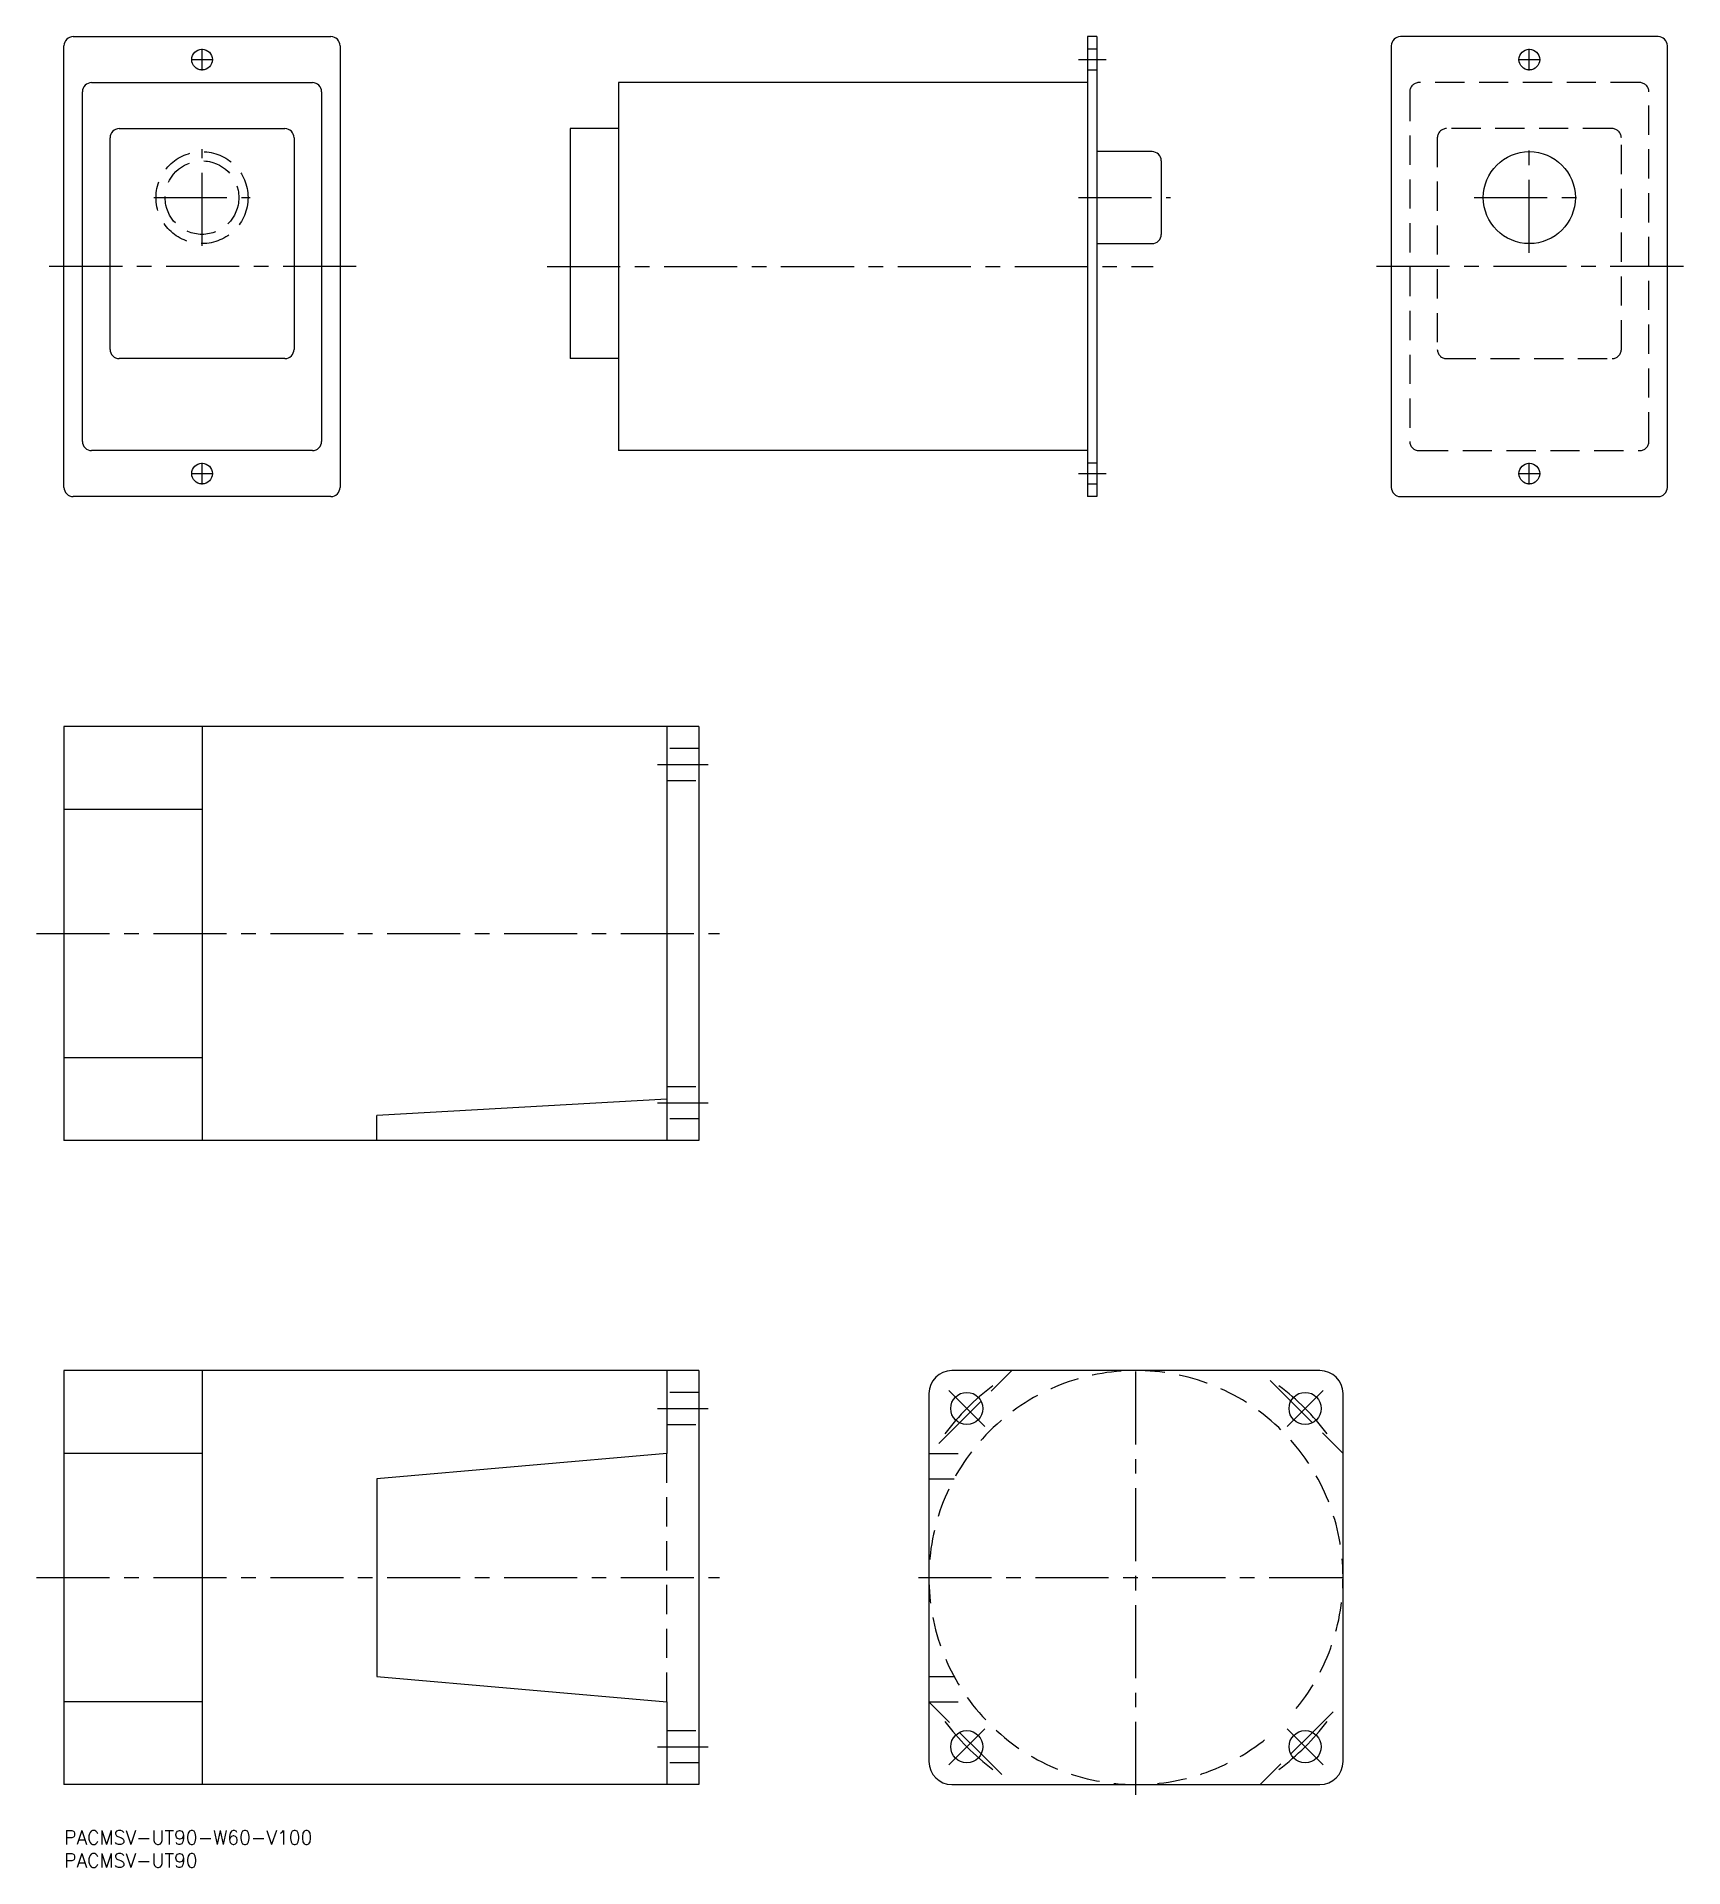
# Model space of a CAD drawing. Extents: x -6 to 352, y -8 to 390.
import ezdxf

# ---------------------------------------------------------------- set-up
doc = ezdxf.new("R2010")
doc.units = 0
doc.header["$LTSCALE"] = 0.5
doc.linetypes.add('CENTER', pattern=[50.8, 31.75, -6.35, 6.35, -6.35])
doc.linetypes.add('DASHED', pattern=[19.05, 12.7, -6.35])
for name, color, linetype in [('MSM_CENTER', 1, 'CENTER'), ('MSM_CONTINUOUS', 7, 'CONTINUOUS'), ('MSM_DASHED', 4, 'DASHED'), ('MSM_PART_NUMBER', 7, 'CONTINUOUS')]:
    doc.layers.add(name, color=color, linetype=linetype)
doc.styles.get("Standard").update_dxf_attribs({"font": 'txt.shx', "height": 3, "bigfont": 'bigfont.shx'})

msp = doc.modelspace()

# ---------------------------------------------------------------- linework, layer by layer
at = {"layer": 'MSM_CENTER'}
for p, q in [((30, 382.64), (30, 387.36)), ((318.5, 382.64), (318.5, 387.36)), ((27.64, 385), (32.36, 385)), ((220.5, 385), (226.5, 385)), ((316.14, 385), (320.86, 385)), ((318.5, 343), (318.5, 367)), ((30, 344.5), (30, 365.5)), ((19.5, 355), (40.5, 355)), ((220.5, 355), (240.5, 355)), ((306.5, 355), (330.5, 355)), ((63.48, 340), (-3.35, 340)), ((105.04, 340), (236.71, 340)), ((351.98, 340), (285.15, 340)), ((27.64, 295), (32.36, 295)), ((30, 292.64), (30, 297.36)), ((220.5, 295), (226.5, 295)), ((316.14, 295), (320.86, 295)), ((318.5, 292.64), (318.5, 297.36)), ((129, 231.77), (140, 231.77)), ((-5.95, 195), (142.46, 195)), ((129, 158.23), (140, 158.23)), ((233, 7.75), (233, 102.25)), ((200.13, 87.87), (192.33, 95.67)), ((265.87, 87.87), (273.67, 95.67)), ((129, 91.77), (140, 91.77)), ((-5.95, 55), (142.46, 55)), ((185.75, 55), (280.25, 55)), ((200.13, 22.13), (192.33, 14.33)), ((265.87, 22.13), (273.67, 14.33)), ((129, 18.23), (140, 18.23))]:
    msp.add_line(p, q, dxfattribs=at)
for start, end in [(126.7095, 143.051), (36.949, 53.2905), (216.949, 233.2905), (306.7095, 323.051)]:
    msp.add_arc((233, 55), 52, start, end, dxfattribs=at)
at = {"layer": 'MSM_CONTINUOUS'}
for p, q in [((0, 292), (0, 388)), ((2, 390), (58, 390)), ((60, 388), (60, 292)), ((224.5, 390), (222.5, 390)), ((222.5, 390), (222.5, 290)), ((224.5, 390), (224.5, 290)), ((288.5, 388), (288.5, 292)), ((346.5, 390), (290.5, 390)), ((348.5, 292), (348.5, 388)), ((6, 380), (54, 380)), ((120.5, 380), (120.5, 300)), ((222.5, 380), (120.5, 380)), ((4, 302), (4, 378)), ((56, 378), (56, 302)), ((10, 322), (10, 368)), ((12, 370), (48, 370)), ((50, 368), (50, 322)), ((110, 370), (110, 368)), ((120.5, 370), (110, 370)), ((110, 370), (110, 320)), ((236.5, 365), (224.5, 365)), ((238.5, 363), (238.5, 347)), ((224.5, 345), (236.5, 345)), ((48, 320), (12, 320)), ((120.5, 320), (110, 320)), ((54, 300), (6, 300)), ((222.5, 300), (120.5, 300)), ((58, 290), (2, 290)), ((224.5, 290), (222.5, 290)), ((290.5, 290), (346.5, 290)), ((0, 240), (0, 150)), ((138, 240), (0, 240)), ((30, 240), (30, 150)), ((131, 240), (131, 150)), ((138, 240), (138, 150)), ((30, 222), (0, 222)), ((30, 168), (0, 168)), ((131, 159), (68, 155.46)), ((68, 150), (68, 155.46)), ((138, 150), (0, 150)), ((0, 100), (0, 10)), ((138, 100), (0, 100)), ((30, 100), (30, 10)), ((131, 100), (131, 82)), ((138, 100), (138, 10)), ((273, 100), (193, 100)), ((188, 95), (188, 15)), ((199.35, 93.35), (194.65, 88.65)), ((271.35, 88.65), (266.65, 93.35)), ((278, 15), (278, 95)), ((30, 82), (0, 82)), ((131, 82), (68, 76.49)), ((68, 76.49), (68, 33.51)), ((68, 33.51), (131, 28)), ((30, 28), (0, 28)), ((131, 28), (131, 10)), ((194.65, 21.35), (199.35, 16.65)), ((266.65, 16.65), (271.35, 21.35)), ((138, 10), (0, 10)), ((193, 10), (273, 10))]:
    msp.add_line(p, q, dxfattribs=at)
for centre, radius in [((30, 385), 2.25), ((318.5, 385), 2.25), ((318.5, 355), 10), ((30, 295), 2.25), ((318.5, 295), 2.25), ((196.23, 91.77), 3.5), ((269.77, 91.77), 3.5), ((196.23, 18.23), 3.5), ((269.77, 18.23), 3.5)]:
    msp.add_circle(centre, radius, dxfattribs=at)
for centre, radius, start, end in [((2, 388), 2, 90, 180), ((58, 388), 2, 0, 90), ((290.5, 388), 2, 90, 180), ((346.5, 388), 2, 0, 90), ((6, 378), 2, 90, 180), ((54, 378), 2, 0, 90), ((12, 368), 2, 90, 180), ((48, 368), 2, 0, 90), ((236.5, 363), 2, 0, 90), ((236.5, 347), 2, 270, 0), ((12, 322), 2, 180, 270), ((48, 322), 2, 270, 0), ((6, 302), 2, 180, 270), ((54, 302), 2, 270, 0), ((2, 292), 2, 180, 270), ((58, 292), 2, 270, 0), ((290.5, 292), 2, 180, 270), ((346.5, 292), 2, 270, 0), ((193, 95), 5, 90, 180), ((273, 95), 5, 0, 90), ((193, 15), 5, 180, 270), ((273, 15), 5, 270, 0)]:
    msp.add_arc(centre, radius, start, end, dxfattribs=at)
at = {"layer": 'MSM_DASHED'}
for p, q in [((224.5, 387.25), (222.5, 387.25)), ((222.5, 382.75), (224.5, 382.75)), ((342.5, 380), (294.5, 380)), ((292.5, 378), (292.5, 302)), ((344.5, 302), (344.5, 378)), ((298.5, 368), (298.5, 322)), ((336.5, 370), (300.5, 370)), ((338.5, 322), (338.5, 368)), ((300.5, 320), (336.5, 320)), ((294.5, 300), (342.5, 300)), ((224.5, 297.25), (222.5, 297.25)), ((222.5, 292.75), (224.5, 292.75)), ((138, 235.27), (131, 235.27)), ((131, 228.27), (138, 228.27)), ((131, 161.73), (138, 161.73)), ((138, 154.73), (131, 154.73)), ((206, 100), (199.35, 93.35)), ((266.65, 93.35), (260, 100)), ((138, 95.27), (131, 95.27)), ((131, 88.27), (138, 88.27)), ((194.65, 88.65), (188, 82)), ((278, 82), (271.35, 88.65)), ((131, 28), (131, 82)), ((188, 82), (197, 82)), ((188, 76.49), (193.46, 76.49)), ((188, 33.51), (193.46, 33.51)), ((188, 28), (197, 28)), ((188, 28), (194.65, 21.35)), ((271.35, 21.35), (278, 28)), ((131, 21.73), (138, 21.73)), ((199.35, 16.65), (206, 10)), ((260, 10), (266.65, 16.65)), ((138, 14.73), (131, 14.73))]:
    msp.add_line(p, q, dxfattribs=at)
for radius in [10, 8]:
    msp.add_circle((30, 355), radius, dxfattribs=at)
for centre, radius, start, end in [((294.5, 378), 2, 90, 180), ((342.5, 378), 2, 0, 90), ((300.5, 368), 2, 90, 180), ((336.5, 368), 2, 0, 90), ((300.5, 322), 2, 180, 270), ((336.5, 322), 2, 270, 0), ((294.5, 302), 2, 180, 270), ((342.5, 302), 2, 270, 0), ((233, 55), 45, 320.7116, 309.2884)]:
    msp.add_arc(centre, radius, start, end, dxfattribs=at)

# ---------------------------------------------------------------- texts
at = {"layer": 'MSM_PART_NUMBER'}
for s, p in [('PACMSV-UT90-W60-V100', (0, -3)), ('PACMSV-UT90', (0, -8))]:
    msp.add_text(s, height=3, dxfattribs=at).set_placement(p)

doc.saveas('drawing.dxf')
